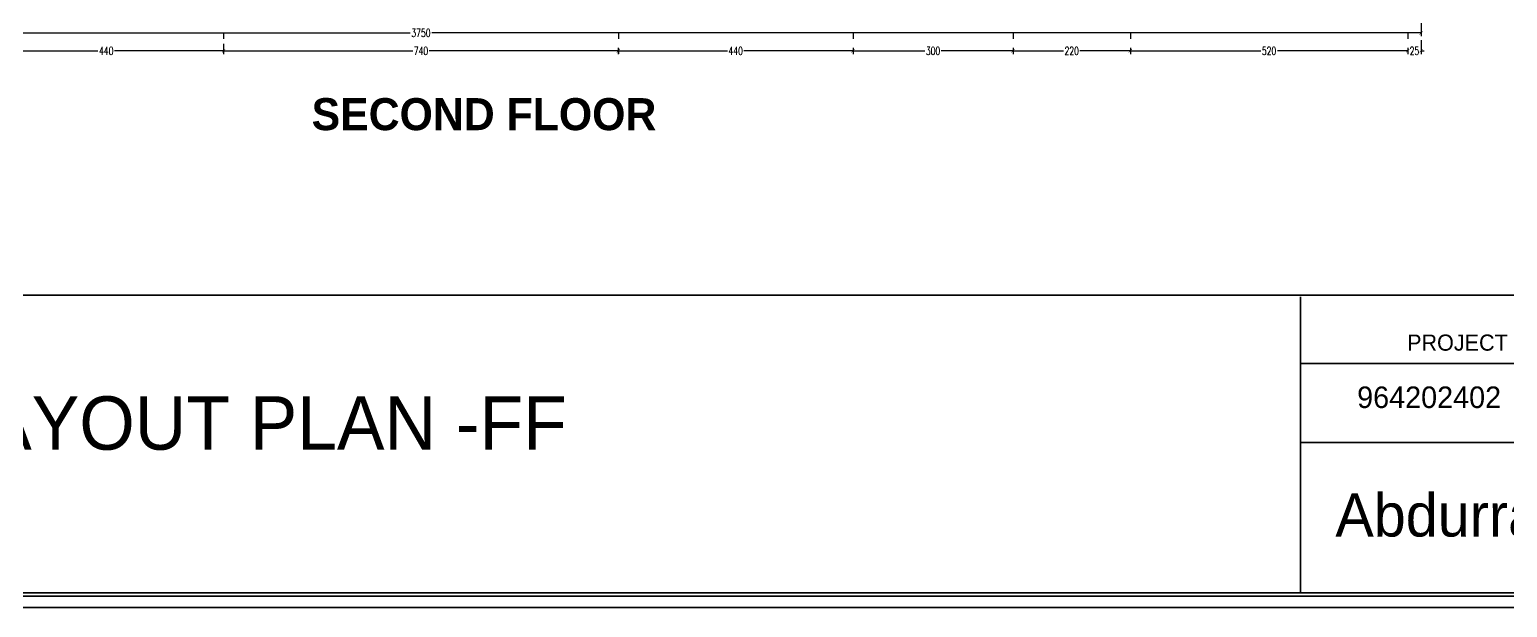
# Model space of a CAD drawing. Header units: centimetres. Extents: x -3207095 to 15275363, y -32656 to 4798027.
# Drawn here: x 691358 to 694129, y 4435687 to 4436769 of the extents above; entities that cross this region are included whole.
import ezdxf

# ---------------------------------------------------------------- set-up
doc = ezdxf.new("R2010")
doc.units = ezdxf.units.CM
doc.linetypes.add('ACAD_ISO03W100', pattern=[30, 12, -18])
doc.linetypes.add('DUZ', pattern=[500, 500])
doc.layers.get('0').update_dxf_attribs({"color": 1, "linetype": 'DUZ'})
doc.layers.add('DIM', color=1, linetype='DUZ')
doc.layers.add('LOGO', color=7, linetype='Continuous')
doc.layers.add('DUVAR', color=7, linetype='Continuous', lineweight=35)
doc.layers.add('YAZI', color=7, linetype='Continuous', lineweight=15)
doc.styles.add('DIM', font='ROMANSTW.SHX', dxfattribs={"width": 0.7})
doc.dimstyles.new('1_100', dxfattribs={"dimtxt": 15, "dimasz": 6, "dimexe": 6, "dimexo": 0, "dimgap": 2, "dimtad": 0, "dimdec": 1, "dimzin": 11, "dimdsep": 46, "dimtxsty": 'DIM', "dimblk": 'ARCHTICK', "dimcen": 3, "dimdle": 1.25, "dimclrt": 2, "dimadec": 0, "dimazin": 0, "dimtfac": 1.25, "dimtdec": 1, "dimtix": 1, "dimtofl": 0, "dimtmove": 1, "dimatfit": 3, "dimldrblk": 'ARCHTICK', "dimfxl": 20, "dimfxlon": 1, "dimtolj": 1, "dimtzin": 0, "dimarcsym": 0})

# ---------------------------------------------------------------- blocks, each defined once
blk = doc.blocks.new('_ArchTick')
at = {"color": 0, "linetype": 'ByBlock', "const_width": 0.15}
blk.add_lwpolyline([(-0.5, -0.5), (0.5, 0.5)], dxfattribs=at)
blk = doc.blocks.new('*D4741')
at = {"layer": 'Defpoints', "color": 0, "linetype": 'Continuous', "lineweight": 5, "transparency": 16777216}
for p in [(690216.9, 4436785.5), (693966.9, 4436785.5), (693966.9, 4436763.1)]:
    blk.add_point(p, dxfattribs=at)
at = {"layer": 'DIM', "color": 0, "linetype": 'Continuous', "lineweight": -2, "transparency": 16777216}
for p, q in [((690215.7, 4436763.1), (692071.4, 4436763.1)), ((690216.9, 4436783.1), (690216.9, 4436757.1)), ((693968.2, 4436763.1), (692112.4, 4436763.1)), ((693966.9, 4436783.1), (693966.9, 4436757.1))]:
    blk.add_line(p, q, dxfattribs=at)
at = {"layer": 'DIM', "color": 0, "linetype": 'Continuous', "lineweight": -2, "transparency": 16777216, "xscale": 6, "yscale": 6, "zscale": 6, "rotation": 180}
blk.add_blockref('_ArchTick', (690216.9, 4436763.1), dxfattribs=at)
at = {"layer": 'DIM', "color": 0, "linetype": 'Continuous', "lineweight": -2, "transparency": 16777216, "xscale": 6, "yscale": 6, "zscale": 6}
blk.add_blockref('_ArchTick', (693966.9, 4436763.1), dxfattribs=at)
at = {"layer": 'DIM', "color": 2, "linetype": 'Continuous', "lineweight": 5, "transparency": 16777216, "insert": (692091.9, 4436763.1), "char_height": 15, "attachment_point": 5, "style": 'DIM'}
blk.add_mtext('\\A1;3750', dxfattribs=at)
blk = doc.blocks.new('*D4746')
at = {"layer": 'Defpoints', "color": 0, "linetype": 'Continuous', "lineweight": 5, "transparency": 16777216}
for p in [(691281.9, 4436735), (691721.9, 4436742.7), (691721.9, 4436729.5)]:
    blk.add_point(p, dxfattribs=at)
at = {"layer": 'DIM', "color": 0, "linetype": 'Continuous', "lineweight": -2, "transparency": 16777216}
for p, q in [((691280.7, 4436729.5), (691486.4, 4436729.5)), ((691281.9, 4436735), (691281.9, 4436723.5)), ((691723.2, 4436729.5), (691517.4, 4436729.5)), ((691721.9, 4436742.7), (691721.9, 4436723.5))]:
    blk.add_line(p, q, dxfattribs=at)
at = {"layer": 'DIM', "color": 0, "linetype": 'Continuous', "lineweight": -2, "transparency": 16777216, "xscale": 6, "yscale": 6, "zscale": 6, "rotation": 180}
blk.add_blockref('_ArchTick', (691281.9, 4436729.5), dxfattribs=at)
at = {"layer": 'DIM', "color": 0, "linetype": 'Continuous', "lineweight": -2, "transparency": 16777216, "xscale": 6, "yscale": 6, "zscale": 6}
blk.add_blockref('_ArchTick', (691721.9, 4436729.5), dxfattribs=at)
at = {"layer": 'DIM', "color": 2, "linetype": 'Continuous', "lineweight": 5, "transparency": 16777216, "insert": (691501.9, 4436729.5), "char_height": 15, "attachment_point": 5, "style": 'DIM'}
blk.add_mtext('\\A1;440', dxfattribs=at)
blk = doc.blocks.new('*D4747')
at = {"layer": 'Defpoints', "color": 0, "linetype": 'Continuous', "lineweight": 5, "transparency": 16777216}
for p in [(691721.9, 4436735), (692461.9, 4436735), (692461.9, 4436729.5)]:
    blk.add_point(p, dxfattribs=at)
at = {"layer": 'DIM', "color": 0, "linetype": 'Continuous', "lineweight": -2, "transparency": 16777216}
for p, q in [((691720.7, 4436729.5), (692076.4, 4436729.5)), ((691721.9, 4436735), (691721.9, 4436723.5)), ((692463.2, 4436729.5), (692107.4, 4436729.5)), ((692461.9, 4436735), (692461.9, 4436723.5))]:
    blk.add_line(p, q, dxfattribs=at)
at = {"layer": 'DIM', "color": 0, "linetype": 'Continuous', "lineweight": -2, "transparency": 16777216, "xscale": 6, "yscale": 6, "zscale": 6, "rotation": 180}
blk.add_blockref('_ArchTick', (691721.9, 4436729.5), dxfattribs=at)
at = {"layer": 'DIM', "color": 0, "linetype": 'Continuous', "lineweight": -2, "transparency": 16777216, "xscale": 6, "yscale": 6, "zscale": 6}
blk.add_blockref('_ArchTick', (692461.9, 4436729.5), dxfattribs=at)
at = {"layer": 'DIM', "color": 2, "linetype": 'Continuous', "lineweight": 5, "transparency": 16777216, "insert": (692091.9, 4436729.5), "char_height": 15, "attachment_point": 5, "style": 'DIM'}
blk.add_mtext('\\A1;740', dxfattribs=at)
blk = doc.blocks.new('*D5739')
at = {"layer": 'Defpoints', "color": 0, "linetype": 'Continuous', "lineweight": 5, "transparency": 16777216}
for p in [(692461.9, 4436735), (692901.9, 4436735), (692901.9, 4436729.5)]:
    blk.add_point(p, dxfattribs=at)
at = {"layer": 'DIM', "color": 0, "linetype": 'Continuous', "lineweight": -2, "transparency": 16777216}
for p, q in [((692460.7, 4436729.5), (692666.4, 4436729.5)), ((692461.9, 4436735), (692461.9, 4436723.5)), ((692903.2, 4436729.5), (692697.4, 4436729.5)), ((692901.9, 4436735), (692901.9, 4436723.5))]:
    blk.add_line(p, q, dxfattribs=at)
at = {"layer": 'DIM', "color": 0, "linetype": 'Continuous', "lineweight": -2, "transparency": 16777216, "xscale": 6, "yscale": 6, "zscale": 6, "rotation": 180}
blk.add_blockref('_ArchTick', (692461.9, 4436729.5), dxfattribs=at)
at = {"layer": 'DIM', "color": 0, "linetype": 'Continuous', "lineweight": -2, "transparency": 16777216, "xscale": 6, "yscale": 6, "zscale": 6}
blk.add_blockref('_ArchTick', (692901.9, 4436729.5), dxfattribs=at)
at = {"layer": 'DIM', "color": 2, "linetype": 'Continuous', "lineweight": 5, "transparency": 16777216, "insert": (692681.9, 4436729.5), "char_height": 15, "attachment_point": 5, "style": 'DIM'}
blk.add_mtext('\\A1;440', dxfattribs=at)
blk = doc.blocks.new('*D5740')
at = {"layer": 'Defpoints', "color": 0, "linetype": 'Continuous', "lineweight": 5, "transparency": 16777216}
for p in [(692901.9, 4436735), (693201.9, 4436735), (693201.9, 4436729.5)]:
    blk.add_point(p, dxfattribs=at)
at = {"layer": 'DIM', "color": 0, "linetype": 'Continuous', "lineweight": -2, "transparency": 16777216}
for p, q in [((692900.7, 4436729.5), (693036.4, 4436729.5)), ((692901.9, 4436735), (692901.9, 4436723.5)), ((693203.2, 4436729.5), (693067.4, 4436729.5)), ((693201.9, 4436735), (693201.9, 4436723.5))]:
    blk.add_line(p, q, dxfattribs=at)
at = {"layer": 'DIM', "color": 0, "linetype": 'Continuous', "lineweight": -2, "transparency": 16777216, "xscale": 6, "yscale": 6, "zscale": 6, "rotation": 180}
blk.add_blockref('_ArchTick', (692901.9, 4436729.5), dxfattribs=at)
at = {"layer": 'DIM', "color": 0, "linetype": 'Continuous', "lineweight": -2, "transparency": 16777216, "xscale": 6, "yscale": 6, "zscale": 6}
blk.add_blockref('_ArchTick', (693201.9, 4436729.5), dxfattribs=at)
at = {"layer": 'DIM', "color": 2, "linetype": 'Continuous', "lineweight": 5, "transparency": 16777216, "insert": (693051.9, 4436729.5), "char_height": 15, "attachment_point": 5, "style": 'DIM'}
blk.add_mtext('\\A1;300', dxfattribs=at)
blk = doc.blocks.new('*D5741')
at = {"layer": 'Defpoints', "color": 0, "linetype": 'Continuous', "lineweight": 5, "transparency": 16777216}
for p in [(693201.9, 4436735), (693421.9, 4436735), (693421.9, 4436729.5)]:
    blk.add_point(p, dxfattribs=at)
at = {"layer": 'DIM', "color": 0, "linetype": 'Continuous', "lineweight": -2, "transparency": 16777216}
for p, q in [((693200.7, 4436729.5), (693296.4, 4436729.5)), ((693201.9, 4436735), (693201.9, 4436723.5)), ((693423.2, 4436729.5), (693327.4, 4436729.5)), ((693421.9, 4436735), (693421.9, 4436723.5))]:
    blk.add_line(p, q, dxfattribs=at)
at = {"layer": 'DIM', "color": 0, "linetype": 'Continuous', "lineweight": -2, "transparency": 16777216, "xscale": 6, "yscale": 6, "zscale": 6, "rotation": 180}
blk.add_blockref('_ArchTick', (693201.9, 4436729.5), dxfattribs=at)
at = {"layer": 'DIM', "color": 0, "linetype": 'Continuous', "lineweight": -2, "transparency": 16777216, "xscale": 6, "yscale": 6, "zscale": 6}
blk.add_blockref('_ArchTick', (693421.9, 4436729.5), dxfattribs=at)
at = {"layer": 'DIM', "color": 2, "linetype": 'Continuous', "lineweight": 5, "transparency": 16777216, "insert": (693311.9, 4436729.5), "char_height": 15, "attachment_point": 5, "style": 'DIM'}
blk.add_mtext('\\A1;220', dxfattribs=at)
blk = doc.blocks.new('*D5742')
at = {"layer": 'Defpoints', "color": 0, "linetype": 'Continuous', "lineweight": 5, "transparency": 16777216}
for p in [(693421.9, 4436735), (693941.9, 4436735), (693941.9, 4436729.5)]:
    blk.add_point(p, dxfattribs=at)
at = {"layer": 'DIM', "color": 0, "linetype": 'Continuous', "lineweight": -2, "transparency": 16777216}
for p, q in [((693420.7, 4436729.5), (693666.4, 4436729.5)), ((693421.9, 4436735), (693421.9, 4436723.5)), ((693943.2, 4436729.5), (693697.4, 4436729.5)), ((693941.9, 4436735), (693941.9, 4436723.5))]:
    blk.add_line(p, q, dxfattribs=at)
at = {"layer": 'DIM', "color": 0, "linetype": 'Continuous', "lineweight": -2, "transparency": 16777216, "xscale": 6, "yscale": 6, "zscale": 6, "rotation": 180}
blk.add_blockref('_ArchTick', (693421.9, 4436729.5), dxfattribs=at)
at = {"layer": 'DIM', "color": 0, "linetype": 'Continuous', "lineweight": -2, "transparency": 16777216, "xscale": 6, "yscale": 6, "zscale": 6}
blk.add_blockref('_ArchTick', (693941.9, 4436729.5), dxfattribs=at)
at = {"layer": 'DIM', "color": 2, "linetype": 'Continuous', "lineweight": 5, "transparency": 16777216, "insert": (693681.9, 4436729.5), "char_height": 15, "attachment_point": 5, "style": 'DIM'}
blk.add_mtext('\\A1;520', dxfattribs=at)
blk = doc.blocks.new('*D4748')
at = {"layer": 'Defpoints', "color": 0, "linetype": 'Continuous', "lineweight": 5, "transparency": 16777216}
for p in [(693966.9, 4436757.1), (693941.9, 4436735), (693966.9, 4436729.5)]:
    blk.add_point(p, dxfattribs=at)
at = {"layer": 'DIM', "color": 0, "linetype": 'Continuous', "lineweight": -2, "transparency": 16777216}
for p, q in [((693941.9, 4436729.5), (693935.9, 4436729.5)), ((693941.9, 4436735), (693941.9, 4436723.5)), ((693966.9, 4436749.5), (693966.9, 4436723.5)), ((693966.9, 4436729.5), (693972.9, 4436729.5))]:
    blk.add_line(p, q, dxfattribs=at)
at = {"layer": 'DIM', "color": 0, "linetype": 'Continuous', "lineweight": -2, "transparency": 16777216, "xscale": 6, "yscale": 6, "zscale": 6}
blk.add_blockref('_ArchTick', (693941.9, 4436729.5), dxfattribs=at)
at = {"layer": 'DIM', "color": 0, "linetype": 'Continuous', "lineweight": -2, "transparency": 16777216, "xscale": 6, "yscale": 6, "zscale": 6, "rotation": 180}
blk.add_blockref('_ArchTick', (693966.9, 4436729.5), dxfattribs=at)
at = {"layer": 'DIM', "color": 2, "linetype": 'Continuous', "lineweight": 5, "transparency": 16777216, "insert": (693954.4, 4436729.5), "char_height": 15, "attachment_point": 5, "style": 'DIM'}
blk.add_mtext('\\A1;25', dxfattribs=at)

msp = doc.modelspace()

# ---------------------------------------------------------------- linework, layer by layer
at = {"color": 232, "linetype": 'ACAD_ISO03W100'}
for p, q in [((691721.93, 4439853.74), (691721.93, 4436723.74)), ((692461.93, 4439853.74), (692461.93, 4436723.74)), ((692901.93, 4439853.74), (692901.93, 4436723.74)), ((693201.93, 4439853.74), (693201.93, 4436723.74)), ((693421.93, 4439853.74), (693421.93, 4436723.74)), ((693941.93, 4439853.74), (693941.93, 4436723.74))]:
    msp.add_line(p, q, dxfattribs=at)
at = {"layer": 'DUVAR'}
for p, q in [((695664.63, 4436271.63), (688519.23, 4436271.63)), ((693740.67, 4436268.9), (693740.67, 4435714.4)), ((695665.72, 4436143.69), (693740.67, 4436143.69)), ((695214.18, 4435996.29), (693740.67, 4435996.29))]:
    msp.add_line(p, q, dxfattribs=at)
for points in [[(688491.93, 4440487.1), (695691.93, 4440487.1), (695691.93, 4435687.1), (688491.93, 4435687.1)], [(688512.93, 4440466.1), (695670.93, 4440466.1), (695670.93, 4435708.1), (688512.93, 4435708.1)], [(688519.23, 4440459.8), (695664.63, 4440459.8), (695664.63, 4435714.4), (688519.23, 4435714.4)]]:
    msp.add_lwpolyline(points, close=True, dxfattribs=at)

# ---------------------------------------------------------------- texts
at = {"insert": (691886.89, 4436640.96), "char_height": 60, "attachment_point": 1}
msp.add_mtext_dynamic_manual_height_columns('{\\fCentury Gothic|b1|i0|c0|p34;\\C7;SECOND FLOOR}', width=710.4957, gutter_width=12.5, heights=[0], dxfattribs=at)
at = {"layer": 'LOGO', "insert": (691198.65, 4436082.46), "char_height": 100, "width": 2088.8847, "attachment_point": 1}
msp.add_mtext('{\\fGoudy Old Style|b0|i0|c0|p18;LAYOUT PLAN -FF}', dxfattribs=at)
at = {"layer": 'YAZI', "attachment_point": 1}
for s, insert, char_height, width in [('{\\fStylus BT|b0|i0|c0|p34;PROJECT NO}', (693940.66, 4436198.23), 30.24, 286.87), ('{\\fStylus BT|b0|i0|c0|p34;964\\fStylus BT|b0|i0|c162|p34;20\\fStylus BT|b0|i0|c0|p34;2402}', (693846.98, 4436100.88), 40.32, 345.8591), ('{\\fStylus BT|b0|i0|c0|p34;Abdurrahim BAYRAMOGLU}', (693806.2, 4435900.53), 80.64, 1568.7791)]:
    msp.add_mtext(s, dxfattribs=dict(at, insert=insert, char_height=char_height, width=width))

# ---------------------------------------------------------------- dimensions: what is measured, and where the dimension line sits
at = {"layer": 'DIM', "linetype": 'Continuous', "lineweight": 5}
for base, p1, p2, picture, middle in [((693966.93, 4436763.08), (690216.93, 4436785.51), (693966.93, 4436785.51), '*D4741', (692091.93, 4436763.08)), ((693966.93, 4436729.53), (693941.93, 4436735.04), (693966.93, 4436757.08), '*D4748', (693954.43, 4436729.53)), ((691721.93, 4436729.53), (691281.93, 4436735.04), (691721.93, 4436742.66), '*D4746', (691501.93, 4436729.53)), ((692461.93, 4436729.53), (691721.93, 4436735.04), (692461.93, 4436735.04), '*D4747', (692091.93, 4436729.53)), ((692901.93, 4436729.53), (692461.93, 4436735.04), (692901.93, 4436735.04), '*D5739', (692681.93, 4436729.53)), ((693201.93, 4436729.53), (692901.93, 4436735.04), (693201.93, 4436735.04), '*D5740', (693051.93, 4436729.53)), ((693421.93, 4436729.53), (693201.93, 4436735.04), (693421.93, 4436735.04), '*D5741', (693311.93, 4436729.53)), ((693941.93, 4436729.53), (693421.93, 4436735.04), (693941.93, 4436735.04), '*D5742', (693681.93, 4436729.53))]:
    dim = msp.add_linear_dim(base=base, p1=p1, p2=p2, dimstyle='1_100', dxfattribs=at)
    dim.commit()
    dim.dimension.update_dxf_attribs({"geometry": picture, "text_midpoint": middle})

doc.saveas('drawing.dxf')
